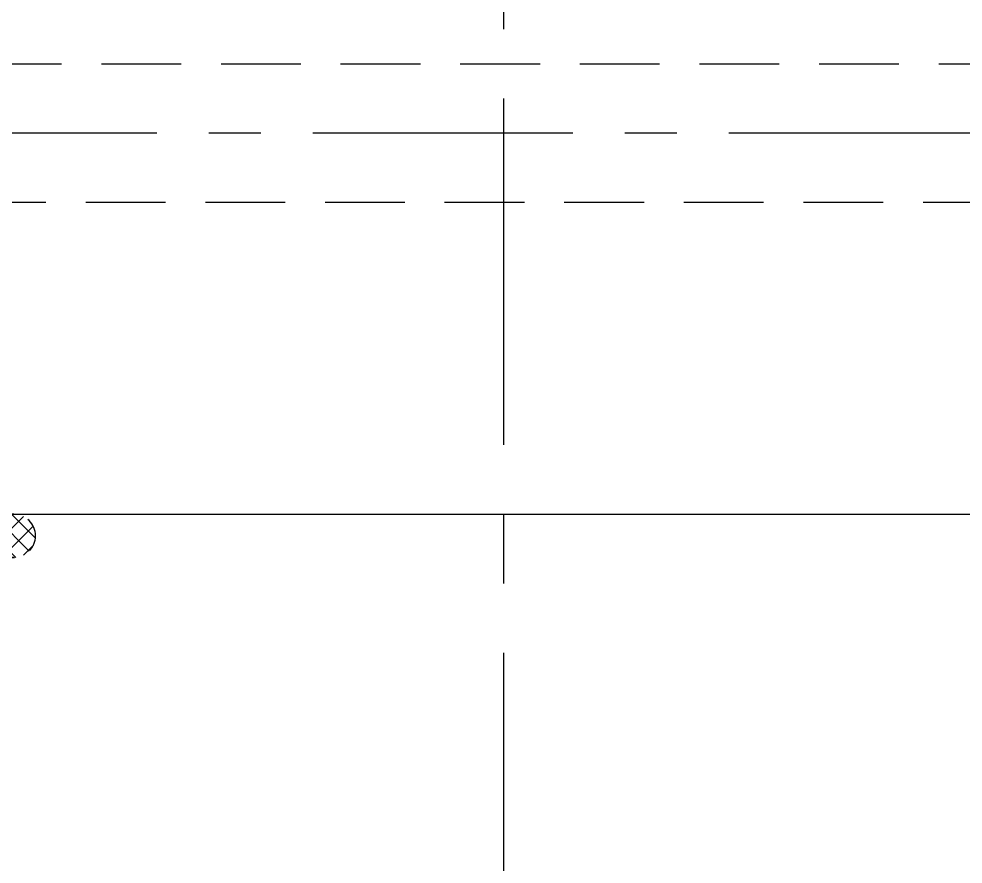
# Model space of a CAD drawing. Header units: millimetres. Extents: x 21466 to 22834, y -21631 to -20664.
# Drawn here: x 22132.1 to 22186.6, y -21423.4 to -21374.6 of the extents above; entities that cross this region are included whole.
import ezdxf

# ---------------------------------------------------------------- set-up
doc = ezdxf.new("R2010")
doc.units = ezdxf.units.MM
doc.header["$LTSCALE"] = 8
doc.linetypes.add('CENTER', pattern=[2, 1.25, -0.25, 0.25, -0.25])
doc.linetypes.add('HIDDEN', pattern=[0.375, 0.25, -0.125])
for name, color, linetype in [('Cav-cor', 30, 'Continuous'), ('CL', 1, 'Continuous'), ('WT', 4, 'Continuous')]:
    doc.layers.add(name, color=color, linetype=linetype)

# ---------------------------------------------------------------- blocks, each defined once
blk = doc.blocks.new('20150513.134757')
at = {"layer": 'WT', "linetype": 'HIDDEN'}
h = blk.add_hatch(dxfattribs=at)
h.set_pattern_fill('ANSI37', color=125, scale=0.25, angle=180, style=0)
h.set_pattern_definition([(135, (36119.48756, -17509.4995), (0.561266008, 0.561266008), []), (45, (36119.48756, -17509.4995), (0.561266008, -0.561266008), [])])
h.paths.add_polyline_path([(-8, 1.25, -1), (-5.5, 1.25, -1)])
h.paths.add_polyline_path([(5.5, 1.25, -1), (8, 1.25, -1)])
at = {"layer": 'WT', "color": 125, "linetype": 'HIDDEN'}
for p, q in [((-6.75, 2.5), (6.75, 2.5)), ((-6.75, 0), (6.75, 0))]:
    blk.add_line(p, q, dxfattribs=at)
for centre in [(-6.75, 1.25), (6.75, 1.25)]:
    blk.add_circle(centre, 1.25, dxfattribs=at)

msp = doc.modelspace()

# ---------------------------------------------------------------- linework, layer by layer
at = {"layer": 'Cav-cor', "color": 241}
msp.add_line((22100.048, -21403.153), (22220.048, -21403.153), dxfattribs=at)
at = {"layer": 'CL', "color": 7, "linetype": 'CENTER', "ltscale": 2}
msp.add_line((22160.048, -21187.153), (22160.048, -21598.153), dxfattribs=at)
at = {"layer": 'WT', "color": 125, "linetype": 'HIDDEN', "ltscale": 2.3}
for p, q in [((22123.048, -21377.153), (22212.048, -21377.153)), ((22129.048, -21385.153), (22191.048, -21385.153))]:
    msp.add_line(p, q, dxfattribs=at)
at = {"layer": 'WT', "color": 125, "linetype": 'CENTER', "ltscale": 1.5}
msp.add_line((22125.048, -21381.153), (22220.048, -21381.153), dxfattribs=at)

# ---------------------------------------------------------------- block references
at = {"layer": 'WT', "color": 125, "linetype": 'HIDDEN', "ltscale": 2.3, "xscale": -1}
msp.add_blockref('20150513.134757', (22125.048, -21405.653), dxfattribs=at)

doc.saveas('drawing.dxf')
